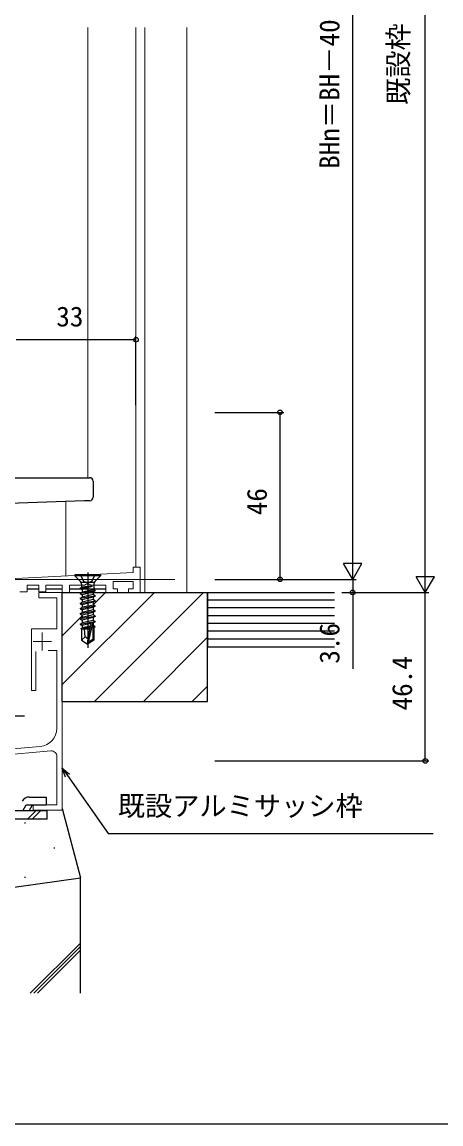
# Model space of a CAD drawing. Units: millimetres, scale not verified. Extents: x -437 to 438, y -331 to 329.
# Drawn here: x -240.7 to -125.3, y -331.2 to -27.7 of the extents above; entities that cross this region are included whole.
import ezdxf
from ezdxf.enums import TextEntityAlignment as Align

# ---------------------------------------------------------------- set-up
doc = ezdxf.new("R2010")
doc.units = ezdxf.units.MM
doc.header["$LTSCALE"] = 2
doc.layers.add('0-2_YKK_11', color=7, linetype='Continuous', lineweight=18)
doc.layers.add('0-4_YKK_12', color=2, linetype='Continuous', lineweight=18)
for name, color, linetype in [('0-5_YKK_13', 4, 'Continuous'), ('0-7_YKK_D', 6, 'Continuous'), ('0-8_YKK_ZWAK', 7, 'Continuous'), ('0-9_YSS_K', 3, 'Continuous'), ('0-A_YSS_KE', 3, 'Continuous')]:
    doc.layers.add(name, color=color, linetype=linetype)
doc.styles.add('ＭＳ ゴシック', font='')
doc.styles.get('ＭＳ ゴシック').set_extended_font_data('MS Gothic')

msp = doc.modelspace()

# ---------------------------------------------------------------- linework, layer by layer
at = {"layer": '0-2_YKK_11', "color": 211}
msp.add_lwpolyline([(-246.102, -181.19), (-210.102, -179.303), (-210.102, -177.803), (-208.102, -177.803), (-208.102, -184.803), (-211.352, -184.803), (-211.352, -183.803), (-210.102, -183.803), (-210.102, -181.803), (-215.602, -181.803), (-215.602, -183.803), (-214.352, -183.803), (-214.352, -184.803), (-217.602, -184.803), (-217.602, -182.803), (-221.736, -182.803), (-222.169, -182.553), (-223.035, -182.553), (-223.468, -182.803), (-227.602, -182.803), (-227.602, -184.803), (-229.602, -184.803), (-229.602, -182.803), (-234.102, -182.803), (-234.102, -184.603), (-236.102, -184.603), (-236.102, -182.803), (-239.302, -182.803), (-239.302, -184.603), (-241.302, -184.603)], dxfattribs=at)
at = {"layer": '0-2_YKK_11', "color": 4}
for points in [[(-236.9, -201.097), (-236.9, -211.803), (-238.1, -211.803), (-238.1, -194.803), (-231.1, -194.803), (-231.1, -186.303), (-236.1, -186.303), (-236.1, -184.803), (-229.6, -184.803), (-229.6, -244.803), (-237.6, -244.803), (-237.6, -243.303), (-231.1, -243.303), (-231.1, -229.953)], [(-231.1, -222.228), (-231.1, -200.803), (-233.5, -200.803)], [(-296.6, -243.803), (-294.6, -243.803), (-294.1, -244.303), (-294.6, -244.803), (-299.6, -244.803), (-299.6, -232.803), (-297.8, -232.803), (-297.8, -239.145), (-285.6, -238.078), (-285.6, -230.857), (-277.363, -230.857), (-251.1, -228.56), (-251.1, -224.38), (-252.1, -223.803), (-252.1, -211.803), (-249.1, -211.803), (-249.1, -222.937), (-248.85, -223.37), (-248.6, -223.803), (-248.6, -228.341), (-235.664, -227.209)], [(-232.73, -228.458), (-247.1, -229.715), (-247.1, -232.531)]]:
    msp.add_lwpolyline(points, dxfattribs=at)
for centre, radius, start, end in [((-236.1, -222.228), 5, 275, 0), ((-232.6, -229.953), 1.5, 0.00001, 95.00001)]:
    msp.add_arc(centre, radius, start, end, dxfattribs=at)
at = {"layer": '0-4_YKK_12'}
for p, q in [((-222.6, -29.201), (-222.6, -153.203)), ((-209.3, -29.201), (-209.3, -177.803)), ((-206.9, -29.201), (-206.9, -184.803)), ((-195.3, -29.201), (-195.3, -184.803)), ((-228.6, -159.765), (-228.6, -180.272)), ((-322.6, -181.2), (-198.6, -181.2)), ((-195.3, -184.803), (-206.81, -184.803)), ((-235.1, -195.803), (-235.1, -200.803)), ((-237.6, -198.303), (-232.6, -198.303))]:
    msp.add_line(p, q, dxfattribs=at)
at = {"layer": '0-5_YKK_13'}
for p, q in [((-249.2, -153.203), (-223.547, -153.203)), ((-223.547, -153.203), (-222.1, -153.203)), ((-221.1, -154.203), (-221.1, -158.537)), ((-223.512, -159.587), (-247.035, -160.409)), ((-222.065, -159.537), (-223.512, -159.587)), ((-219.102, -179.958), (-226.102, -179.958)), ((-226.102, -179.958), (-226.102, -180.258)), ((-219.102, -180.258), (-226.102, -180.258)), ((-226.102, -180.258), (-224.575, -181.785)), ((-220.922, -182.078), (-224.282, -182.078)), ((-222.602, -179.353), (-222.602, -200.068)), ((-219.102, -180.258), (-220.629, -181.785)), ((-219.102, -179.958), (-219.102, -180.258)), ((-239.302, -183.8), (-236.102, -183.8)), ((-234.102, -183.8), (-229.602, -183.8)), ((-227.602, -183.8), (-217.602, -183.8)), ((-221.422, -183.081), (-224.702, -183.608)), ((-224.702, -183.608), (-224.282, -183.366)), ((-224.702, -183.608), (-224.702, -183.708)), ((-224.702, -183.708), (-224.152, -184.026)), ((-224.702, -185.008), (-220.502, -184.308)), ((-220.502, -184.408), (-224.702, -185.108)), ((-224.702, -185.008), (-224.152, -184.691)), ((-224.702, -185.008), (-224.702, -185.108)), ((-224.702, -185.108), (-224.152, -185.426)), ((-224.282, -182.492), (-224.282, -183.366)), ((-221.422, -183.081), (-224.282, -183.366)), ((-221.422, -183.141), (-224.152, -184.026)), ((-224.152, -184.026), (-224.152, -184.691)), ((-220.922, -184.066), (-224.152, -184.691)), ((-221.052, -184.726), (-224.152, -185.426)), ((-220.502, -184.408), (-221.052, -184.726)), ((-221.052, -184.726), (-221.052, -185.391)), ((-220.922, -182.492), (-220.922, -184.066)), ((-220.502, -184.308), (-220.922, -184.066)), ((-220.502, -184.308), (-220.502, -184.408)), ((-224.702, -186.408), (-220.502, -185.708)), ((-220.502, -185.808), (-224.702, -186.508)), ((-224.702, -186.408), (-224.152, -186.091)), ((-224.702, -186.408), (-224.702, -186.508)), ((-224.702, -186.508), (-224.152, -186.826)), ((-224.702, -187.808), (-220.502, -187.108)), ((-220.502, -187.208), (-224.702, -187.908)), ((-224.702, -187.808), (-224.152, -187.491)), ((-224.702, -187.808), (-224.282, -187.565)), ((-224.702, -187.808), (-224.702, -187.908)), ((-224.702, -187.808), (-224.702, -187.908)), ((-224.702, -187.908), (-224.152, -188.225)), ((-224.702, -187.908), (-224.152, -188.226)), ((-221.052, -185.391), (-224.152, -186.091)), ((-224.152, -185.426), (-224.152, -186.091)), ((-221.052, -186.126), (-224.152, -186.826)), ((-221.052, -186.791), (-224.152, -187.491)), ((-224.152, -186.826), (-224.152, -187.491)), ((-221.052, -187.526), (-224.152, -188.226)), ((-220.502, -185.708), (-221.052, -185.391)), ((-220.502, -185.808), (-221.052, -186.126)), ((-221.052, -186.126), (-221.052, -186.791)), ((-220.502, -187.108), (-221.052, -186.791)), ((-220.502, -187.208), (-221.052, -187.526)), ((-221.052, -187.526), (-221.052, -188.291)), ((-220.502, -185.708), (-220.502, -185.808)), ((-220.502, -187.108), (-220.502, -187.208)), ((-224.702, -189.208), (-220.502, -188.508)), ((-220.502, -188.608), (-224.702, -189.308)), ((-224.702, -189.208), (-224.152, -188.89)), ((-224.702, -189.208), (-224.702, -189.308)), ((-224.702, -189.308), (-224.152, -189.625)), ((-224.702, -190.608), (-220.502, -189.908)), ((-220.502, -190.008), (-224.702, -190.708)), ((-224.702, -190.608), (-224.152, -190.29)), ((-224.702, -190.608), (-224.702, -190.708)), ((-224.702, -190.708), (-224.152, -191.025)), ((-224.152, -188.225), (-224.152, -188.89)), ((-220.922, -188.265), (-224.152, -188.89)), ((-221.052, -189.59), (-224.152, -190.29)), ((-224.152, -189.625), (-224.152, -190.29)), ((-221.052, -190.99), (-224.152, -191.69)), ((-224.152, -191.025), (-224.152, -191.69)), ((-221.052, -188.925), (-221.052, -189.59)), ((-220.502, -189.908), (-221.052, -189.59)), ((-221.052, -190.325), (-221.052, -190.99)), ((-220.502, -191.308), (-221.052, -190.99)), ((-220.502, -188.508), (-220.922, -188.265)), ((-220.502, -188.508), (-220.502, -188.608)), ((-220.502, -189.908), (-220.502, -190.008)), ((-224.702, -192.008), (-220.502, -191.308)), ((-220.502, -191.408), (-224.702, -192.108)), ((-224.702, -192.008), (-224.152, -191.69)), ((-224.702, -192.008), (-224.702, -192.108)), ((-224.702, -192.108), (-224.152, -192.425)), ((-224.702, -193.508), (-220.502, -192.808)), ((-220.502, -192.908), (-224.702, -193.608)), ((-224.702, -193.508), (-224.152, -193.19)), ((-224.702, -193.508), (-224.702, -193.608)), ((-224.702, -193.608), (-224.152, -193.925)), ((-221.052, -191.725), (-224.152, -192.425)), ((-224.152, -192.425), (-224.152, -193.19)), ((-221.052, -192.49), (-224.152, -193.19)), ((-221.697, -193.371), (-224.152, -193.925)), ((-224.152, -193.925), (-224.152, -194.59)), ((-221.857, -194.072), (-224.152, -194.59)), ((-221.693, -193.351), (-222.602, -197.452)), ((-221.259, -193.248), (-222.452, -198.596)), ((-221.052, -193.225), (-221.244, -193.269)), ((-221.052, -193.89), (-221.205, -193.925)), ((-221.202, -193.406), (-221.202, -197.753)), ((-220.602, -194.15), (-221.202, -194.249)), ((-220.502, -191.408), (-221.052, -191.725)), ((-221.052, -191.725), (-221.052, -192.49)), ((-220.502, -192.808), (-221.052, -192.49)), ((-220.502, -192.908), (-221.052, -193.225)), ((-221.052, -193.225), (-221.052, -193.89)), ((-220.602, -194.15), (-221.052, -193.89)), ((-220.602, -194.15), (-220.602, -194.366)), ((-220.502, -191.308), (-220.502, -191.408)), ((-220.502, -192.808), (-220.502, -192.908)), ((-221.924, -194.368), (-224.502, -194.792)), ((-224.502, -194.792), (-224.152, -194.59)), ((-224.302, -194.887), (-224.502, -194.792)), ((-224.302, -194.887), (-224.302, -197.912)), ((-222.058, -194.958), (-224.302, -194.958)), ((-223.302, -197.058), (-224.302, -197.912)), ((-221.984, -194.634), (-223.651, -194.958)), ((-220.602, -194.366), (-221.202, -194.482)), ((-220.902, -194.958), (-221.202, -194.958)), ((-220.902, -194.539), (-220.902, -197.912)), ((-224.302, -197.912), (-222.752, -198.958)), ((-222.602, -197.452), (-222.752, -198.958)), ((-222.752, -198.958), (-222.452, -198.958)), ((-222.602, -197.452), (-222.602, -198.958)), ((-221.202, -197.753), (-222.452, -198.596)), ((-220.902, -197.912), (-222.452, -198.958)), ((-222.452, -198.596), (-222.452, -198.958)), ((-220.902, -197.912), (-221.202, -197.753)), ((-258.3, -218.803), (-239.99, -218.803)), ((-238.698, -241.156), (-234.056, -241.156)), ((-234.056, -241.155), (-234.056, -243.304)), ((-233.753, -244.955), (-283.008, -244.955)), ((-240.488, -244.956), (-239.534, -243.304)), ((-239.534, -243.304), (-234.056, -243.304)), ((-239.208, -247.255), (-236.908, -244.955)), ((-238.756, -244.956), (-237.802, -243.304)), ((-237.925, -247.255), (-235.625, -244.955)), ((-233.753, -247.255), (-233.753, -244.955)), ((-233.753, -247.255), (-283.008, -247.255))]:
    msp.add_line(p, q, dxfattribs=at)
for points in [[(-224.603, -179.958), (-223.747, -181.675), (-222.602, -182.283)], [(-220.601, -179.958), (-221.457, -181.675), (-222.602, -182.283)], [(-221.422, -183.081), (-221.422, -183.141), (-224.702, -183.708)], [(-220.502, -188.608), (-221.052, -188.925), (-224.152, -189.625)], [(-220.502, -190.008), (-221.052, -190.325), (-224.152, -191.025)], [(-222.602, -197.559), (-223.302, -197.058), (-223.502, -194.958)], [(-220.602, -194.366), (-221.052, -194.625), (-221.202, -194.659)]]:
    msp.add_lwpolyline(points, dxfattribs=at)
for centre, radius, start, end in [((-222.1, -154.203), 1, 0, 90), ((-222.1, -158.537), 1, 272, 0), ((-225.282, -182.492), 1, 0, 45), ((-219.922, -182.492), 1, 135, 180), ((-221.451, -193.406), 0.248, 0, 167.19096), ((-238.698, -243.456), 2.3, 89.99772, 149.99747)]:
    msp.add_arc(centre, radius, start, end, dxfattribs=at)
at = {"layer": '0-7_YKK_D'}
for p, q in [((-129.6, -179.803), (-129.6, 150.5)), ((-149.6, -176.2), (-149.6, 113.8)), ((-209.302, -115.203), (-242.3, -115.203)), ((-209.302, -133.203), (-209.302, -114.203)), ((-187.602, -135.203), (-168.6, -135.203)), ((-169.6, -181.2), (-169.6, -135.203)), ((-149.6, -181.2), (-149.6, -172.54)), ((-149.6, -181.2), (-152.1, -176.87)), ((-147.1, -176.87), (-152.1, -176.87)), ((-149.6, -181.2), (-147.1, -176.87)), ((-149.6, -181.2), (-149.6, -178.65)), ((-129.6, -184.803), (-129.6, -176.143)), ((-187.602, -181.2), (-168.6, -181.2)), ((-187.602, -181.2), (-148.6, -181.2)), ((-187.602, -181.2), (-148.6, -181.2)), ((-149.6, -181.2), (-149.6, -184.803)), ((-129.6, -184.803), (-132.1, -180.473)), ((-127.1, -180.473), (-132.1, -180.473)), ((-129.6, -184.803), (-127.1, -180.473)), ((-152.598, -184.803), (-128.6, -184.803)), ((-152.598, -184.803), (-128.6, -184.803)), ((-149.6, -184.803), (-149.6, -205.877)), ((-129.6, -231.2), (-129.6, -184.803)), ((-187.602, -231.2), (-128.6, -231.2))]:
    msp.add_line(p, q, dxfattribs=at)
for points in [[(-228.697, -235.646), (-229.6, -233.165), (-227.577, -234.862)], [(-229.6, -233.165), (-228.137, -235.254), (-216.972, -251.2), (-127.429, -251.2)]]:
    msp.add_lwpolyline(points, dxfattribs=at)
for centre in [(-209.302, -115.203), (-169.6, -135.203), (-169.6, -181.2), (-149.6, -184.803), (-129.6, -231.2)]:
    msp.add_circle(centre, 0.637, dxfattribs=at)
at = {"layer": '0-8_YKK_ZWAK'}
msp.add_lwpolyline([(-436.9, -331.2), (438.1, -331.2), (438.1, 293.8)], dxfattribs=at)
at = {"layer": '0-9_YSS_K'}
for p, q in [((-229.6, -210.205), (-204.198, -184.803)), ((-221.052, -188.187), (-217.668, -184.803)), ((-220.729, -214.805), (-190.728, -184.803)), ((-154.598, -186.946), (-189.6, -186.946)), ((-154.598, -189.089), (-189.6, -189.089)), ((-229.6, -196.734), (-224.152, -191.287)), ((-154.598, -191.231), (-189.6, -191.231)), ((-154.598, -193.374), (-189.6, -193.374)), ((-207.259, -214.805), (-189.6, -197.146)), ((-154.598, -195.517), (-189.6, -195.517)), ((-154.598, -197.66), (-189.6, -197.66)), ((-193.789, -214.805), (-189.6, -210.616)), ((-240.002, -248.3), (-239.752, -248.3)), ((-231.927, -255.175), (-231.677, -255.175)), ((-240.002, -263.25), (-239.752, -263.25)), ((-238.975, -265.404), (-238.928, -265.387)), ((-238.44, -295.2), (-224.6, -281.36)), ((-237.44, -295.2), (-224.6, -282.36)), ((-236.44, -295.2), (-224.6, -283.36))]:
    msp.add_line(p, q, dxfattribs=at)
at = {"layer": '0-A_YSS_KE'}
for p, q in [((-229.6, -184.803), (-189.6, -184.803)), ((-229.6, -214.803), (-229.6, -184.803)), ((-189.6, -214.805), (-189.6, -184.803)), ((-189.6, -184.803), (-189.6, -199.803)), ((-189.6, -184.803), (-154.598, -184.803)), ((-189.6, -199.803), (-154.598, -199.803)), ((-229.6, -214.805), (-189.598, -214.805)), ((-229.6, -244.303), (-224.6, -263.398)), ((-350.599, -281.094), (-224.6, -263.398)), ((-224.6, -295.2), (-224.6, -263.398))]:
    msp.add_line(p, q, dxfattribs=at)

# ---------------------------------------------------------------- texts
at = {"layer": '0-7_YKK_D', "style": 'ＭＳ ゴシック'}
for s, p in [('既設枠 BH寸法', (-132.622, -50.532)), ('BHn＝BH－40.3', (-151.6, -68.146)), ('46', (-171.6, -163.549)), ('3.6', (-151.6, -204.431)), ('46.4', (-131.6, -217.313))]:
    msp.add_text(s, height=5.499, rotation=90, dxfattribs=at).set_placement(p, align=Align.BOTTOM_LEFT)
for s, p in [('33', (-231.256, -113.203)), ('既設アルミサッシ枠', (-214.312, -247.997))]:
    msp.add_text(s, height=5.499, dxfattribs=at).set_placement(p, align=Align.BOTTOM_LEFT)

doc.saveas('drawing.dxf')
